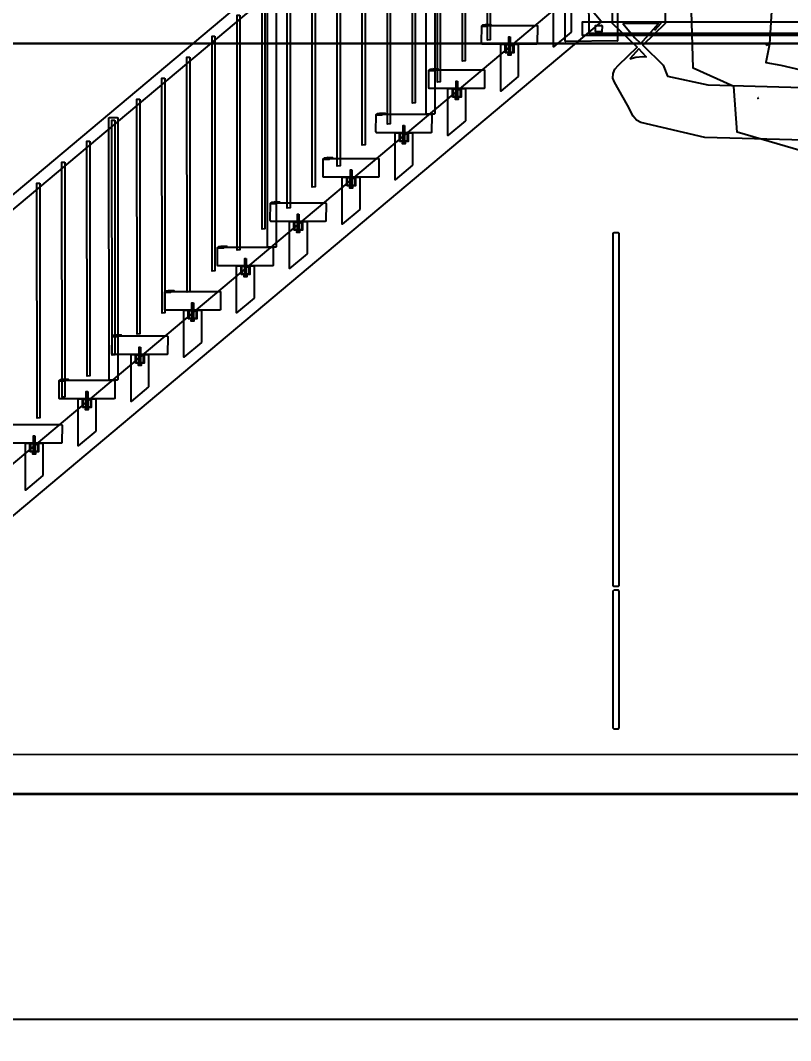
# Model space of a CAD drawing. Header units: metres. Extents: x 359.6 to 413.1, y -1 to 8.9.
# Drawn here: x 362.729 to 365.807, y -0.985 to 3.093 of the extents above; entities that cross this region are included whole.
import ezdxf

# ---------------------------------------------------------------- set-up
doc = ezdxf.new("R2010")
doc.units = ezdxf.units.M
doc.layers.add('COTAS', color=4, linetype='Continuous')
doc.layers.add('VISTA', color=8, linetype='Continuous')
doc.dimstyles.get("Standard").update_dxf_attribs({"dimtxt": 2.5, "dimasz": 2.5, "dimexe": 1.25, "dimexo": 0.625, "dimtad": 1, "dimcen": 2.5, "dimazin": 3, "dimtfac": 1, "dimtmove": 0, "dimatfit": 3})

# ---------------------------------------------------------------- blocks, each defined once
blk = doc.blocks.new('_CLOSEDFILLED')
at = {"color": 0, "linetype": 'BYBLOCK'}
blk.add_solid([(-1, 0.164), (0, 0), (-1, -0.164)], dxfattribs=at)
blk = doc.blocks.new('*D1')
for p, q in [((360, 0), (360, -0.9)), ((372, 0), (372, -0.9)), ((360.09, -0.9), (365.87, -0.9)), ((366.13, -0.9), (371.91, -0.9))]:
    blk.add_line(p, q)
at = {"layer": 'Defpoints'}
for p in [(360, 0), (372, 0), (360, -0.9)]:
    blk.add_point(p, dxfattribs=at)
at = {"layer": 'COTAS', "xscale": 0.09, "yscale": 0.09, "rotation": 180}
blk.add_blockref('_CLOSEDFILLED', (360, -0.9), dxfattribs=at)
at = {"layer": 'COTAS', "xscale": 0.09, "yscale": 0.09}
blk.add_blockref('_CLOSEDFILLED', (372, -0.9), dxfattribs=at)
at = {"layer": 'COTAS', "insert": (366, -0.9), "char_height": 0.13, "attachment_point": 5}
blk.add_mtext('12', dxfattribs=at)

msp = doc.modelspace()

# ---------------------------------------------------------------- linework, layer by layer
at = {"layer": 'VISTA'}
msp.add_line((359.6, 0), (373.1, 0), dxfattribs=at)
msp.add_lwpolyline([(366.555922, 2.59508), (365.46363, 2.625194), (365.208122, 2.684138), (365.190421, 2.694052), (365.176779, 2.709824), (365.154861, 2.753927), (365.154861, 2.753927), (365.102987, 2.846002), (365.096486, 2.862401), (365.097039, 2.88), (365.104609, 2.897599), (365.118679, 2.913998), (365.193068, 2.985687), (365.095, 3.08), (365.095, 8.7), (365.305, 8.7), (365.305, 3.08), (365.215427, 2.993856), (365.297012, 2.913998), (365.315065, 2.870303), (365.47637, 2.834806), (366.564078, 2.80492)], dxfattribs=at)
for points in [[(365.73, 8.7), (365.73, 3.13), (365.722639, 2.997972), (365.706949, 2.925148), (365.767016, 2.914248), (365.967277, 2.867657), (366.203037, 2.849971), (369.101975, 2.809988), (369.44, 2.81), (369.44, 2.49), (369.098025, 2.490012), (366.196962, 2.530029), (365.912724, 2.552343), (365.592983, 2.645752), (365.579212, 2.828046), (365.417361, 2.902028), (365.41, 3.13), (365.41, 8.7), (365.73, 8.7)], [(364.984357, 4.316056), (364.986751, 4.31586), (365.013249, 4.283966), (365.013021, 4.281573), (361.215643, 1.093944), (361.213249, 1.09414), (361.186862, 1.127231), (364.984357, 4.316056)], [(364.984357, 4.316056), (364.986751, 4.31586), (365.013249, 4.283966), (365.013021, 4.281573), (361.215643, 1.093944), (361.213249, 1.09414), (361.186862, 1.127231), (364.984357, 4.316056)], [(364.606, 3.95329), (364.606, 3.015289), (364.595, 3.014145), (364.594293, 3.953843), (364.606, 3.95329)], [(364.606, 3.95329), (364.606, 3.015289), (364.595, 3.014145), (364.594293, 3.953843), (364.606, 3.95329)], [(364.506, 3.869342), (364.506, 2.931342), (364.495, 2.930197), (364.494293, 3.869895), (364.506, 3.869342)], [(364.506, 3.869342), (364.506, 2.931342), (364.495, 2.930197), (364.494293, 3.869895), (364.506, 3.869342)], [(364.349167, 3.766403), (364.350867, 3.768125), (364.382467, 3.768541), (364.384167, 3.766863), (364.384167, 2.720263), (364.382467, 2.718541), (364.350015, 2.718615), (364.349167, 3.766403)], [(364.349167, 3.766403), (364.350867, 3.768125), (364.382467, 3.768541), (364.384167, 3.766863), (364.384167, 2.720263), (364.382467, 2.718541), (364.350015, 2.718615), (364.349167, 3.766403)], [(364.406, 3.785395), (364.406, 2.847394), (364.395, 2.84625), (364.394293, 3.785948), (364.406, 3.785395)], [(364.406, 3.785395), (364.406, 2.847394), (364.395, 2.84625), (364.394293, 3.785948), (364.406, 3.785395)], [(364.306, 3.701447), (364.306, 2.763447), (364.295, 2.762302), (364.294293, 3.702), (364.306, 3.701447)], [(364.306, 3.701447), (364.306, 2.763447), (364.295, 2.762302), (364.294293, 3.702), (364.306, 3.701447)], [(364.206, 3.6175), (364.206, 2.6795), (364.195, 2.678355), (364.194293, 3.618053), (364.206, 3.6175)], [(364.206, 3.6175), (364.206, 2.6795), (364.195, 2.678355), (364.194293, 3.618053), (364.206, 3.6175)], [(364.106, 3.533553), (364.106, 2.595552), (364.095, 2.594408), (364.094293, 3.534106), (364.106, 3.533553)], [(364.106, 3.533553), (364.106, 2.595552), (364.095, 2.594408), (364.094293, 3.534106), (364.106, 3.533553)], [(364.006, 3.449605), (364.006, 2.511605), (363.995, 2.51046), (363.994293, 3.450158), (364.006, 3.449605)], [(364.006, 3.449605), (364.006, 2.511605), (363.995, 2.51046), (363.994293, 3.450158), (364.006, 3.449605)], [(363.906, 3.365658), (363.906, 2.427658), (363.895, 2.426513), (363.894293, 3.366211), (363.906, 3.365658)], [(363.906, 3.365658), (363.906, 2.427658), (363.895, 2.426513), (363.894293, 3.366211), (363.906, 3.365658)], [(363.806, 3.281711), (363.806, 2.34371), (363.795, 2.342566), (363.794293, 3.282264), (363.806, 3.281711)], [(363.806, 3.281711), (363.806, 2.34371), (363.795, 2.342566), (363.794293, 3.282264), (363.806, 3.281711)], [(363.715833, 3.234736), (363.717533, 3.236459), (363.749133, 3.236875), (363.750833, 3.235197), (363.750833, 2.188597), (363.749133, 2.186874), (363.716682, 2.186948), (363.715833, 3.234736)], [(363.715833, 3.234736), (363.717533, 3.236459), (363.749133, 3.236875), (363.750833, 3.235197), (363.750833, 2.188597), (363.749133, 2.186874), (363.716682, 2.186948), (363.715833, 3.234736)], [(364.905879, 3.237883), (364.908, 3.23879), (365.114121, 3.239121), (365.114121, 3.010879), (364.908, 3.00879), (364.905879, 3.00964), (364.905879, 3.237883)], [(364.905879, 3.237883), (364.908, 3.23879), (365.114121, 3.239121), (365.114121, 3.010879), (364.908, 3.00879), (364.905879, 3.00964), (364.905879, 3.237883)], [(372, 3.2), (372, 3), (360, 3), (360, 3.2), (372, 3.2)], [(364.94773, 3.2099), (364.950124, 3.209703), (365.049876, 3.08964), (365.049648, 3.087247), (361.252269, -0.0999), (361.251311, -0.100297), (361.251294, -0.100069), (361.252069, -0.09966), (361.251813, -0.099354), (361.249876, -0.099703), (361.150235, 0.021556), (364.94773, 3.2099)], [(364.94773, 3.2099), (364.950124, 3.209703), (365.049876, 3.08964), (365.049648, 3.087247), (361.252269, -0.0999), (361.251311, -0.100297), (361.251294, -0.100069), (361.252069, -0.09966), (361.251813, -0.099354), (361.249876, -0.099703), (361.150235, 0.021556), (364.94773, 3.2099)], [(363.706, 3.197763), (363.706, 2.259763), (363.695, 2.258618), (363.694293, 3.198316), (363.706, 3.197763)], [(363.706, 3.197763), (363.706, 2.259763), (363.695, 2.258618), (363.694293, 3.198316), (363.706, 3.197763)], [(365, 3.197), (365.000879, 3.199121), (365.003, 3.2), (365.997, 3.2), (365.999121, 3.199121), (366, 3.197), (366, 3.043), (365.999121, 3.040879), (365.997, 3.04), (365.003, 3.04), (365.000879, 3.040879), (365, 3.197)], [(364.929444, 3.04577), (364.859445, 2.987007), (364.859445, 3.175), (364.929444, 3.175), (364.929444, 3.04577)], [(364.929444, 3.04577), (364.859445, 2.987007), (364.859445, 3.175), (364.929444, 3.175), (364.929444, 3.04577)], [(363.606, 3.113816), (363.606, 2.175816), (363.595, 2.174671), (363.594293, 3.114369), (363.606, 3.113816)], [(363.606, 3.113816), (363.606, 2.175816), (363.595, 2.174671), (363.594293, 3.114369), (363.606, 3.113816)], [(364.575278, 3.072778), (364.793415, 3.072131), (364.794889, 3.069278), (364.794243, 2.999251), (364.791389, 2.997778), (364.573252, 2.998424), (364.571778, 3.001278), (364.572424, 3.071304), (364.575278, 3.072778)], [(364.573524, 3.071031), (364.573524, 3.071747), (364.572808, 3.071031), (364.573524, 3.071031)], [(364.595222, 3.074778), (364.595222, 3.068778), (364.577222, 3.068778), (364.577222, 3.074778), (364.595222, 3.074778)], [(364.587478, 3.077778), (364.608778, 3.077078), (364.608078, 3.072778), (364.586983, 3.073478), (364.587478, 3.077778)], [(364.793601, 3.071489), (364.793142, 3.071747), (364.793142, 3.071031), (364.793601, 3.071489)], [(372.025, 3.0875), (372.025, 3.0325), (364.975, 3.0325), (364.975, 3.0875), (372.025, 3.0875)], [(365.0287, 3.047314), (365.027, 3.0487), (365.027314, 3.072284), (365.027716, 3.0713), (365.0287, 3.073), (365.052284, 3.072686), (365.0513, 3.072284), (365.053, 3.0713), (365.052686, 3.047716), (365.052284, 3.0487), (365.0513, 3.047), (365.0287, 3.047), (365.0287, 3.047314)], [(365.0287, 3.047314), (365.027, 3.0487), (365.027314, 3.072284), (365.027716, 3.0713), (365.0287, 3.073), (365.052284, 3.072686), (365.0513, 3.072284), (365.053, 3.0713), (365.052686, 3.047716), (365.052284, 3.0487), (365.0513, 3.047), (365.0287, 3.047), (365.0287, 3.047314)], [(365.135653, 3.08), (365.184531, 3.023536), (365.208475, 3.000535), (365.278808, 3.08), (365.135653, 3.08)], [(365.263412, 3.053478), (365.263412, 3.053478), (365.287899, 3.08), (365.263412, 3.053478)], [(363.506, 3.029869), (363.506, 2.091868), (363.495, 2.090724), (363.494293, 3.030422), (363.506, 3.029869)], [(363.506, 3.029869), (363.506, 2.091868), (363.495, 2.090724), (363.494293, 3.030422), (363.506, 3.029869)], [(364.686333, 3.027778), (364.686333, 2.957778), (364.680334, 2.957778), (364.680735, 3.027778), (364.686333, 3.027778)], [(364.686333, 3.027778), (364.686333, 2.957778), (364.680334, 2.957778), (364.680735, 3.027778), (364.686333, 3.027778)], [(365.001497, 3.041497), (365.000883, 3.041497), (365.000879, 3.040879), (365.001497, 3.041497)], [(360, 2.9955), (360.0045, 3), (371.995501, 3), (372, 2.9955), (372, 0.0045), (371.995501, 0), (360.0045, 0), (360, 0.0045), (360, 2.9955)], [(360, 2.9955), (360.001895, 2.999169), (365.9955, 3), (365.999169, 2.998105), (366, 0.0045), (365.998105, 0.000831), (360.001318, 0.001318), (360, 2.9955)], [(364.573066, 2.999066), (364.573524, 2.998808), (364.573524, 2.999524), (364.573066, 2.999066)], [(364.718333, 2.868548), (364.648334, 2.809785), (364.648334, 2.997778), (364.718333, 2.997778), (364.718333, 2.868548)], [(364.718333, 2.868548), (364.648334, 2.809785), (364.648334, 2.997778), (364.718333, 2.997778), (364.718333, 2.868548)], [(364.665912, 2.962778), (364.665912, 2.997778), (364.700755, 2.997778), (364.700534, 2.962925), (364.665912, 2.962778)], [(364.698333, 2.965278), (364.698333, 2.995278), (364.668334, 2.995278), (364.668604, 2.965631), (364.698333, 2.965278)], [(364.793142, 2.998808), (364.793859, 2.999524), (364.793142, 2.999524), (364.793142, 2.998808)], [(364.906497, 3.010267), (364.905883, 3.010259), (364.905879, 3.00964), (364.906497, 3.010267)], [(364.906497, 3.010267), (364.905883, 3.010259), (364.905879, 3.00964), (364.906497, 3.010267)], [(365.113503, 3.011497), (365.113503, 3.010883), (365.114121, 3.010879), (365.113503, 3.011497)], [(365.113503, 3.011497), (365.113503, 3.010883), (365.114121, 3.010879), (365.113503, 3.011497)], [(365.164354, 2.939464), (365.188508, 2.945679), (365.215691, 2.947996), (365.229023, 2.946813), (365.199999, 2.979019), (365.164354, 2.939464)], [(365.186606, 3.011514), (365.186606, 3.011514), (365.186606, 3.011514), (365.186606, 3.011514)], [(365.709283, 2.993775), (365.709283, 2.993775), (365.717438, 2.996338), (365.709283, 2.993775)], [(363.406, 2.945921), (363.406, 2.007921), (363.395, 2.006776), (363.394293, 2.946474), (363.406, 2.945921)], [(363.406, 2.945921), (363.406, 2.007921), (363.395, 2.006776), (363.394293, 2.946474), (363.406, 2.945921)], [(364.688833, 2.962778), (364.688833, 2.953778), (364.677834, 2.953778), (364.67857, 2.962778), (364.688833, 2.962778)], [(364.688833, 2.962778), (364.688833, 2.953778), (364.677834, 2.953778), (364.67857, 2.962778), (364.688833, 2.962778)], [(365.249453, 2.945715), (365.249453, 2.945715), (365.249453, 2.945715), (365.249453, 2.945715)], [(364.364167, 2.895555), (364.582304, 2.894909), (364.583778, 2.892056), (364.583132, 2.822029), (364.580278, 2.820556), (364.362141, 2.821202), (364.360667, 2.824056), (364.361313, 2.894082), (364.364167, 2.895555)], [(364.384111, 2.897556), (364.384111, 2.891556), (364.366111, 2.891556), (364.366111, 2.897556), (364.384111, 2.897556)], [(364.376367, 2.900556), (364.397667, 2.899856), (364.396967, 2.895555), (364.375872, 2.896255), (364.376367, 2.900556)], [(363.306, 2.861974), (363.306, 1.923974), (363.295, 1.922829), (363.294293, 2.862527), (363.306, 2.861974)], [(363.306, 2.861974), (363.306, 1.923974), (363.295, 1.922829), (363.294293, 2.862527), (363.306, 2.861974)], [(364.362413, 2.893809), (364.362413, 2.894526), (364.361697, 2.893809), (364.362413, 2.893809)], [(364.582489, 2.894267), (364.582031, 2.894526), (364.582031, 2.893809), (364.582489, 2.894267)], [(365.339522, 2.857968), (365.339522, 2.857968), (365.339522, 2.857968), (365.339522, 2.857968)], [(364.361955, 2.821844), (364.362413, 2.821586), (364.362413, 2.822302), (364.361955, 2.821844)], [(364.507222, 2.691326), (364.437222, 2.632563), (364.437222, 2.820556), (364.507222, 2.820556), (364.507222, 2.691326)], [(364.507222, 2.691326), (364.437222, 2.632563), (364.437222, 2.820556), (364.507222, 2.820556), (364.507222, 2.691326)], [(364.454801, 2.785556), (364.454801, 2.820556), (364.489644, 2.820556), (364.489423, 2.785703), (364.454801, 2.785556)], [(364.487222, 2.788056), (364.487222, 2.818056), (364.457222, 2.818056), (364.457493, 2.788409), (364.487222, 2.788056)], [(364.475222, 2.850556), (364.475222, 2.780556), (364.469223, 2.780556), (364.469624, 2.850556), (364.475222, 2.850556)], [(364.475222, 2.850556), (364.475222, 2.780556), (364.469223, 2.780556), (364.469624, 2.850556), (364.475222, 2.850556)], [(364.582031, 2.821586), (364.582747, 2.822302), (364.582031, 2.822302), (364.582031, 2.821586)], [(363.206, 2.778027), (363.206, 1.840026), (363.195, 1.838882), (363.194293, 2.778579), (363.206, 2.778027)], [(363.206, 2.778027), (363.206, 1.840026), (363.195, 1.838882), (363.194293, 2.778579), (363.206, 2.778027)], [(364.477722, 2.785556), (364.477722, 2.776556), (364.466722, 2.776556), (364.467459, 2.785556), (364.477722, 2.785556)], [(364.477722, 2.785556), (364.477722, 2.776556), (364.466722, 2.776556), (364.467459, 2.785556), (364.477722, 2.785556)], [(365.677663, 2.783044), (365.676603, 2.783529), (365.676173, 2.780761), (365.677663, 2.783044)], [(363.0825, 2.70307), (363.0842, 2.704792), (363.1158, 2.705208), (363.1175, 2.70353), (363.1175, 1.65693), (363.1158, 1.655208), (363.083348, 1.655281), (363.0825, 2.70307)], [(363.0825, 2.70307), (363.0842, 2.704792), (363.1158, 2.705208), (363.1175, 2.70353), (363.1175, 1.65693), (363.1158, 1.655208), (363.083348, 1.655281), (363.0825, 2.70307)], [(363.106, 2.694079), (363.106, 1.756079), (363.095, 1.754934), (363.094293, 2.694632), (363.106, 2.694079)], [(363.106, 2.694079), (363.106, 1.756079), (363.095, 1.754934), (363.094293, 2.694632), (363.106, 2.694079)], [(364.153056, 2.718333), (364.371193, 2.717687), (364.372667, 2.714833), (364.372021, 2.644807), (364.369167, 2.643333), (364.15103, 2.64398), (364.149556, 2.646833), (364.150202, 2.71686), (364.153056, 2.718333)], [(364.151302, 2.716587), (364.151302, 2.717303), (364.150586, 2.716587), (364.151302, 2.716587)], [(364.173, 2.720333), (364.173, 2.714333), (364.155, 2.714333), (364.155, 2.720333), (364.173, 2.720333)], [(364.165256, 2.723333), (364.186556, 2.722633), (364.185856, 2.718333), (364.164761, 2.719033), (364.165256, 2.723333)], [(364.371378, 2.717045), (364.37092, 2.717303), (364.37092, 2.716587), (364.371378, 2.717045)], [(364.264111, 2.673333), (364.264111, 2.603333), (364.258111, 2.603333), (364.258513, 2.673333), (364.264111, 2.673333)], [(364.264111, 2.673333), (364.264111, 2.603333), (364.258111, 2.603333), (364.258513, 2.673333), (364.264111, 2.673333)], [(363.006, 2.610132), (363.006, 1.672132), (362.995, 1.670987), (362.994293, 2.610685), (363.006, 2.610132)], [(363.006, 2.610132), (363.006, 1.672132), (362.995, 1.670987), (362.994293, 2.610685), (363.006, 2.610132)], [(364.150844, 2.644622), (364.151302, 2.644363), (364.151302, 2.64508), (364.150844, 2.644622)], [(364.296111, 2.514104), (364.226111, 2.455341), (364.226111, 2.643333), (364.296111, 2.643333), (364.296111, 2.514104)], [(364.296111, 2.514104), (364.226111, 2.455341), (364.226111, 2.643333), (364.296111, 2.643333), (364.296111, 2.514104)], [(364.24369, 2.608334), (364.24369, 2.643333), (364.278533, 2.643333), (364.278312, 2.608481), (364.24369, 2.608334)], [(364.276111, 2.610833), (364.276111, 2.640834), (364.246111, 2.640834), (364.246382, 2.611187), (364.276111, 2.610833)], [(364.37092, 2.644363), (364.371636, 2.64508), (364.37092, 2.64508), (364.37092, 2.644363)], [(364.266611, 2.608333), (364.266611, 2.599334), (364.255611, 2.599334), (364.256348, 2.608333), (364.266611, 2.608333)], [(364.266611, 2.608333), (364.266611, 2.599334), (364.255611, 2.599334), (364.256348, 2.608333), (364.266611, 2.608333)], [(363.941945, 2.541111), (364.160082, 2.540465), (364.161556, 2.537611), (364.16091, 2.467585), (364.158056, 2.466111), (363.939919, 2.466757), (363.938445, 2.469611), (363.939091, 2.539637), (363.941945, 2.541111)], [(363.940191, 2.539365), (363.940191, 2.540081), (363.939475, 2.539365), (363.940191, 2.539365)], [(363.961889, 2.543111), (363.961889, 2.537111), (363.943889, 2.537111), (363.943889, 2.543111), (363.961889, 2.543111)], [(363.954145, 2.546111), (363.975445, 2.545411), (363.974745, 2.541111), (363.95365, 2.541811), (363.954145, 2.546111)], [(364.160267, 2.539823), (364.159809, 2.540081), (364.159809, 2.539365), (364.160267, 2.539823)], [(362.906, 2.526184), (362.906, 1.588184), (362.895, 1.587039), (362.894293, 2.526737), (362.906, 2.526184)], [(362.906, 2.526184), (362.906, 1.588184), (362.895, 1.587039), (362.894293, 2.526737), (362.906, 2.526184)], [(364.053, 2.496111), (364.053, 2.426111), (364.047, 2.426111), (364.047402, 2.496111), (364.053, 2.496111)], [(364.053, 2.496111), (364.053, 2.426111), (364.047, 2.426111), (364.047402, 2.496111), (364.053, 2.496111)], [(363.939733, 2.467399), (363.940191, 2.467141), (363.940191, 2.467858), (363.939733, 2.467399)], [(364.085, 2.336882), (364.015, 2.278119), (364.015, 2.466111), (364.085, 2.466111), (364.085, 2.336882)], [(364.085, 2.336882), (364.015, 2.278119), (364.015, 2.466111), (364.085, 2.466111), (364.085, 2.336882)], [(364.032579, 2.431111), (364.032579, 2.466111), (364.067421, 2.466111), (364.067201, 2.431258), (364.032579, 2.431111)], [(364.065, 2.433611), (364.065, 2.463611), (364.035, 2.463611), (364.035, 2.433611), (364.065, 2.433611)], [(364.159809, 2.467141), (364.160525, 2.467858), (364.159809, 2.467858), (364.159809, 2.467141)], [(362.806, 2.442237), (362.806, 1.504237), (362.795, 1.503092), (362.794293, 2.44279), (362.806, 2.442237)], [(362.806, 2.442237), (362.806, 1.504237), (362.795, 1.503092), (362.794293, 2.44279), (362.806, 2.442237)], [(364.0555, 2.431111), (364.0555, 2.422111), (364.0445, 2.422111), (364.045237, 2.431111), (364.0555, 2.431111)], [(364.0555, 2.431111), (364.0555, 2.422111), (364.0445, 2.422111), (364.045237, 2.431111), (364.0555, 2.431111)], [(363.750778, 2.365889), (363.750778, 2.359889), (363.732778, 2.359889), (363.732778, 2.365889), (363.750778, 2.365889)], [(363.743033, 2.368889), (363.764333, 2.368189), (363.763633, 2.363889), (363.742538, 2.364589), (363.743033, 2.368889)], [(363.730833, 2.363889), (363.948971, 2.363243), (363.949798, 2.362415), (363.950444, 2.360389), (363.949798, 2.290363), (363.946944, 2.288889), (363.728807, 2.289535), (363.727333, 2.292389), (363.727979, 2.362415), (363.730833, 2.363889)], [(363.72908, 2.362142), (363.72908, 2.362859), (363.728364, 2.362142), (363.72908, 2.362142)], [(363.949156, 2.362601), (363.948698, 2.362859), (363.948698, 2.362142), (363.949156, 2.362601)], [(363.949417, 2.362525), (363.949417, 2.362525), (363.949156, 2.362601), (363.949417, 2.362525)], [(363.728621, 2.290177), (363.72908, 2.289919), (363.72908, 2.290635), (363.728621, 2.290177)], [(363.873889, 2.159659), (363.803889, 2.100896), (363.803889, 2.288889), (363.873889, 2.288889), (363.873889, 2.159659)], [(363.873889, 2.159659), (363.803889, 2.100896), (363.803889, 2.288889), (363.873889, 2.288889), (363.873889, 2.159659)], [(363.821467, 2.253889), (363.821467, 2.288889), (363.85631, 2.288889), (363.856089, 2.254036), (363.821467, 2.253889)], [(363.853889, 2.256389), (363.853889, 2.286389), (363.823889, 2.286389), (363.82416, 2.256742), (363.853889, 2.256389)], [(363.841889, 2.318889), (363.841889, 2.248889), (363.835889, 2.248889), (363.836291, 2.318889), (363.841889, 2.318889)], [(363.841889, 2.318889), (363.841889, 2.248889), (363.835889, 2.248889), (363.836291, 2.318889), (363.841889, 2.318889)], [(363.948698, 2.289919), (363.949414, 2.290635), (363.948698, 2.290635), (363.948698, 2.289919)], [(363.844389, 2.253889), (363.844389, 2.244889), (363.833389, 2.244889), (363.834126, 2.253889), (363.844389, 2.253889)], [(363.844389, 2.253889), (363.844389, 2.244889), (363.833389, 2.244889), (363.834126, 2.253889), (363.844389, 2.253889)], [(365.101, 2.245), (365.117, 2.245), (365.12, 2.242), (365.12, 0.833), (365.117, 0.83), (365.101, 0.83), (365.098, 0.833), (365.098, 2.242), (365.101, 2.245)], [(363.519722, 2.186666), (363.737859, 2.18602), (363.739333, 2.183167), (363.738687, 2.11314), (363.735833, 2.111667), (363.517696, 2.112313), (363.516222, 2.115167), (363.516868, 2.185193), (363.519722, 2.186666)], [(363.517969, 2.18492), (363.517969, 2.185637), (363.517252, 2.18492), (363.517969, 2.18492)], [(363.539667, 2.188667), (363.539667, 2.182667), (363.521667, 2.182667), (363.521667, 2.188667), (363.539667, 2.188667)], [(363.531922, 2.191667), (363.553222, 2.190967), (363.552522, 2.186666), (363.531427, 2.187366), (363.531922, 2.191667)], [(363.738045, 2.185378), (363.737587, 2.185637), (363.737587, 2.18492), (363.738045, 2.185378)], [(363.630778, 2.141667), (363.630778, 2.071667), (363.624778, 2.071667), (363.62518, 2.141667), (363.630778, 2.141667)], [(363.630778, 2.141667), (363.630778, 2.071667), (363.624778, 2.071667), (363.62518, 2.141667), (363.630778, 2.141667)], [(363.51751, 2.112955), (363.517969, 2.112697), (363.517969, 2.113413), (363.51751, 2.112955)], [(363.662778, 1.982437), (363.592778, 1.923674), (363.592778, 2.111667), (363.662778, 2.111667), (363.662778, 1.982437)], [(363.662778, 1.982437), (363.592778, 1.923674), (363.592778, 2.111667), (363.662778, 2.111667), (363.662778, 1.982437)], [(363.610356, 2.076667), (363.610356, 2.111667), (363.645199, 2.111667), (363.644978, 2.076814), (363.610356, 2.076667)], [(363.642778, 2.079167), (363.642778, 2.109167), (363.612778, 2.109167), (363.613049, 2.07952), (363.642778, 2.079167)], [(363.737587, 2.112697), (363.738303, 2.113413), (363.737587, 2.113413), (363.737587, 2.112697)], [(363.633278, 2.076667), (363.633278, 2.067667), (363.622278, 2.067667), (363.623015, 2.076667), (363.633278, 2.076667)], [(363.633278, 2.076667), (363.633278, 2.067667), (363.622278, 2.067667), (363.623015, 2.076667), (363.633278, 2.076667)], [(363.306585, 2.008798), (363.308611, 2.009444), (363.526748, 2.008798), (363.528222, 2.005944), (363.527576, 1.935918), (363.524722, 1.934444), (363.306585, 1.935091), (363.305111, 1.937944), (363.305757, 2.007971), (363.306585, 2.008798)], [(363.306475, 2.008417), (363.306475, 2.008417), (363.306399, 2.008156), (363.306475, 2.008417)], [(363.306858, 2.007698), (363.306858, 2.008414), (363.306399, 2.008156), (363.306858, 2.007698)], [(363.328556, 2.011445), (363.328556, 2.005445), (363.310555, 2.005445), (363.310555, 2.011445), (363.328556, 2.011445)], [(363.320811, 2.014445), (363.342111, 2.013745), (363.341411, 2.009444), (363.320316, 2.010144), (363.320811, 2.014445)], [(363.526934, 2.008156), (363.526476, 2.008414), (363.526476, 2.007698), (363.526934, 2.008156)], [(363.419667, 1.964444), (363.419667, 1.894444), (363.413667, 1.894444), (363.414069, 1.964444), (363.419667, 1.964444)], [(363.419667, 1.964444), (363.419667, 1.894444), (363.413667, 1.894444), (363.414069, 1.964444), (363.419667, 1.964444)], [(363.306399, 1.935733), (363.306858, 1.935475), (363.306858, 1.936191), (363.306399, 1.935733)], [(363.306475, 1.935472), (363.306475, 1.935472), (363.306399, 1.935733), (363.306475, 1.935472)], [(363.451667, 1.805215), (363.381667, 1.746452), (363.381667, 1.934444), (363.451667, 1.934444), (363.451667, 1.805215)], [(363.451667, 1.805215), (363.381667, 1.746452), (363.381667, 1.934444), (363.451667, 1.934444), (363.451667, 1.805215)], [(363.399245, 1.899444), (363.399245, 1.934444), (363.434088, 1.934444), (363.433867, 1.899592), (363.399245, 1.899444)], [(363.431667, 1.901944), (363.431667, 1.931944), (363.401667, 1.931944), (363.401667, 1.901944), (363.431667, 1.901944)], [(363.526476, 1.935475), (363.527192, 1.936191), (363.526476, 1.936191), (363.526476, 1.935475)], [(363.422167, 1.899444), (363.422167, 1.890444), (363.411167, 1.890444), (363.411904, 1.899444), (363.422167, 1.899444)], [(363.422167, 1.899444), (363.422167, 1.890444), (363.411167, 1.890444), (363.411904, 1.899444), (363.422167, 1.899444)], [(363.1097, 1.837222), (363.131, 1.836522), (363.1303, 1.832222), (363.109205, 1.832922), (363.1097, 1.837222)], [(363.0975, 1.832222), (363.315637, 1.831576), (363.317111, 1.828722), (363.316465, 1.758696), (363.313611, 1.757222), (363.095474, 1.757868), (363.094, 1.760722), (363.094646, 1.830748), (363.0975, 1.832222)], [(363.095746, 1.830476), (363.095746, 1.831192), (363.09503, 1.830476), (363.095746, 1.830476)], [(363.117445, 1.834222), (363.117445, 1.828222), (363.099444, 1.828222), (363.099444, 1.834222), (363.117445, 1.834222)], [(363.315823, 1.830934), (363.315365, 1.831192), (363.315365, 1.830476), (363.315823, 1.830934)], [(363.095288, 1.75851), (363.095746, 1.758252), (363.095746, 1.758969), (363.095288, 1.75851)], [(363.240556, 1.627993), (363.170555, 1.569229), (363.170555, 1.757222), (363.240556, 1.757222), (363.240556, 1.627993)], [(363.240556, 1.627993), (363.170555, 1.569229), (363.170555, 1.757222), (363.240556, 1.757222), (363.240556, 1.627993)], [(363.188134, 1.722222), (363.188134, 1.757222), (363.222977, 1.757222), (363.222756, 1.722369), (363.188134, 1.722222)], [(363.220556, 1.724722), (363.220556, 1.754722), (363.190555, 1.754722), (363.190826, 1.725075), (363.220556, 1.724722)], [(363.208555, 1.787222), (363.208555, 1.717222), (363.202555, 1.717222), (363.202957, 1.787222), (363.208555, 1.787222)], [(363.208555, 1.787222), (363.208555, 1.717222), (363.202555, 1.717222), (363.202957, 1.787222), (363.208555, 1.787222)], [(363.315365, 1.758252), (363.316081, 1.758969), (363.315365, 1.758969), (363.315365, 1.758252)], [(363.211056, 1.722222), (363.211056, 1.713222), (363.200055, 1.713222), (363.200792, 1.722222), (363.211056, 1.722222)], [(363.211056, 1.722222), (363.211056, 1.713222), (363.200055, 1.713222), (363.200792, 1.722222), (363.211056, 1.722222)], [(362.886389, 1.655), (363.104526, 1.654354), (363.106, 1.6515), (363.105354, 1.581474), (363.1025, 1.58), (362.884363, 1.580646), (362.883535, 1.581474), (362.882889, 1.5835), (362.883535, 1.653526), (362.886389, 1.655)], [(362.884635, 1.653254), (362.884635, 1.65397), (362.883919, 1.653254), (362.884635, 1.653254)], [(362.906333, 1.657), (362.906333, 1.651), (362.888333, 1.651), (362.888333, 1.657), (362.906333, 1.657)], [(362.898589, 1.66), (362.919889, 1.6593), (362.919189, 1.655), (362.898094, 1.6557), (362.898589, 1.66)], [(363.104712, 1.653712), (363.104254, 1.65397), (363.104254, 1.653254), (363.104712, 1.653712)], [(362.997444, 1.61), (362.997444, 1.54), (362.991444, 1.54), (362.991846, 1.61), (362.997444, 1.61)], [(362.997444, 1.61), (362.997444, 1.54), (362.991444, 1.54), (362.991846, 1.61), (362.997444, 1.61)], [(362.883916, 1.581364), (362.883916, 1.581364), (362.884177, 1.581288), (362.883916, 1.581364)], [(362.884177, 1.581288), (362.884635, 1.58103), (362.884635, 1.581746), (362.884177, 1.581288)], [(363.029444, 1.45077), (362.959444, 1.392007), (362.959444, 1.58), (363.029444, 1.58), (363.029444, 1.45077)], [(363.029444, 1.45077), (362.959444, 1.392007), (362.959444, 1.58), (363.029444, 1.58), (363.029444, 1.45077)], [(362.977023, 1.545), (362.977023, 1.58), (363.011866, 1.58), (363.011645, 1.545147), (362.977023, 1.545)], [(363.009444, 1.5475), (363.009444, 1.5775), (362.979444, 1.5775), (362.979444, 1.5475), (363.009444, 1.5475)], [(363.104254, 1.58103), (363.10497, 1.581746), (363.104254, 1.581746), (363.104254, 1.58103)], [(362.999944, 1.545), (362.999944, 1.536), (362.988944, 1.536), (362.989681, 1.545), (362.999944, 1.545)], [(362.999944, 1.545), (362.999944, 1.536), (362.988944, 1.536), (362.989681, 1.545), (362.999944, 1.545)], [(362.675278, 1.477778), (362.893415, 1.477132), (362.894889, 1.474278), (362.894243, 1.404252), (362.891389, 1.402778), (362.673252, 1.403424), (362.671778, 1.406278), (362.672424, 1.476304), (362.675278, 1.477778)], [(362.893601, 1.47649), (362.893142, 1.476748), (362.893142, 1.476031), (362.893601, 1.47649)], [(362.786333, 1.432778), (362.786333, 1.362778), (362.780333, 1.362778), (362.780735, 1.432778), (362.786333, 1.432778)], [(362.786333, 1.432778), (362.786333, 1.362778), (362.780333, 1.362778), (362.780735, 1.432778), (362.786333, 1.432778)], [(362.818333, 1.273548), (362.748333, 1.214785), (362.748333, 1.402778), (362.818333, 1.402778), (362.818333, 1.273548)], [(362.818333, 1.273548), (362.748333, 1.214785), (362.748333, 1.402778), (362.818333, 1.402778), (362.818333, 1.273548)], [(362.765912, 1.367778), (362.765912, 1.402778), (362.800755, 1.402778), (362.800534, 1.367925), (362.765912, 1.367778)], [(362.798333, 1.370278), (362.798333, 1.400278), (362.768333, 1.400278), (362.768604, 1.370631), (362.798333, 1.370278)], [(362.893142, 1.403808), (362.893859, 1.404524), (362.893142, 1.404524), (362.893142, 1.403808)], [(362.893862, 1.404142), (362.893601, 1.404066), (362.893862, 1.404142), (362.893862, 1.404142)], [(362.788833, 1.367778), (362.788833, 1.358778), (362.777833, 1.358778), (362.77857, 1.367778), (362.788833, 1.367778)], [(362.788833, 1.367778), (362.788833, 1.358778), (362.777833, 1.358778), (362.77857, 1.367778), (362.788833, 1.367778)], [(365.101, 0.816), (365.117, 0.816), (365.12, 0.813), (365.12, 0.263), (365.117, 0.26), (365.101, 0.26), (365.098, 0.263), (365.098, 0.813), (365.101, 0.816)], [(371.995501, 0.16), (372, 0.1555), (372, 0.0045), (371.995501, 0), (360.0045, 0), (360, 0.0045), (360.001318, 0.158682), (371.995501, 0.16)]]:
    msp.add_lwpolyline(points, close=True, dxfattribs=at)

# ---------------------------------------------------------------- dimensions: what is measured, and where the dimension line sits
at = {"layer": 'COTAS'}
dim = msp.add_linear_dim(base=(360, -0.9), p1=(360, 0), p2=(372, 0), dimstyle='Standard', override={"dimtxt": 0.13, "dimasz": 0.09}, dxfattribs=at)
dim.commit()
dim.dimension.update_dxf_attribs({"geometry": '*D1', "text_midpoint": (366, -0.9)})

doc.saveas('drawing.dxf')
